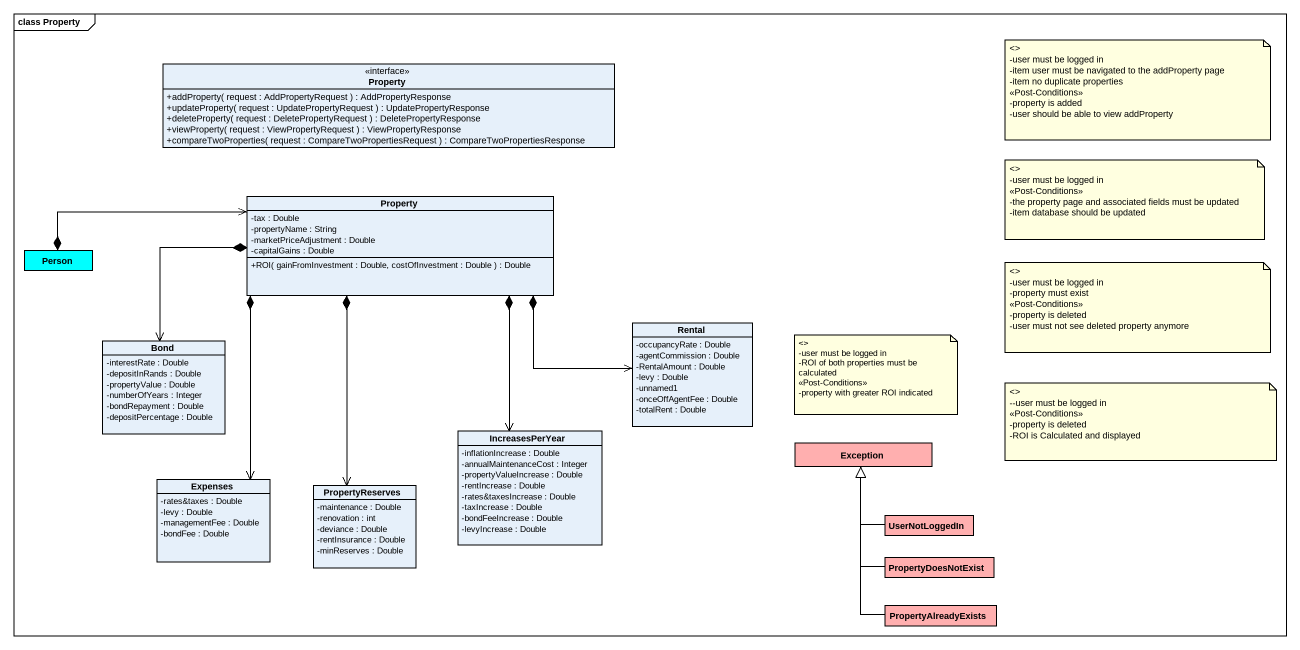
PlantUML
@startuml
mainframe class Property
hide circle
hide empty members
skinparam classAttributeIconSize 0
interface Property {
  +addProperty( request : AddPropertyRequest ) : AddPropertyResponse
  +updateProperty( request : UpdatePropertyRequest ) : UpdatePropertyResponse
  +deleteProperty( request : DeletePropertyRequest ) : DeletePropertyResponse
  +viewProperty( request : ViewPropertyRequest ) : ViewPropertyResponse
  +compareTwoProperties( request : CompareTwoPropertiesRequest ) : CompareTwoPropertiesResponse
}
class "Property" as Property_2 {
  -tax : Double
  -propertyName : String
  -marketPriceAdjustment : Double
  -capitalGains : Double
  +ROI( gainFromInvestment : Double, costOfInvestment : Double ) : Double
}
class "Person" as Person_ #00FFFF
class Rental {
  -occupancyRate : Double
  -agentCommission : Double
  -RentalAmount : Double
  -levy : Double
  -unnamed1
  -onceOffAgentFee : Double
  -totalRent : Double
}
class Bond {
  -interestRate : Double
  -depositInRands : Double
  -propertyValue : Double
  -numberOfYears : Integer
  -bondRepayment : Double
  -depositPercentage : Double
}
class IncreasesPerYear {
  -inflationIncrease : Double
  -annualMaintenanceCost : Integer
  -propertyValueIncrease : Double
  -rentIncrease : Double
  -rates&taxesIncrease : Double
  -taxIncrease : Double
  -bondFeeIncrease : Double
  -levyIncrease : Double
}
class "Exception" as Exception_ #FFAFAF
class Expenses {
  -rates&taxes : Double
  -levy : Double
  -managementFee : Double
  -bondFee : Double
}
class PropertyReserves {
  -maintenance : Double
  -renovation : int
  -deviance : Double
  -rentInsurance : Double
  -minReserves : Double
}
class UserNotLoggedIn #FFAFAF
class PropertyDoesNotExist #FFAFAF
class PropertyAlreadyExists #FFAFAF
Property_2 *-right-> Rental
Property_2 *-left-> Bond
Property_2 *--> IncreasesPerYear
Property_2 *--> Expenses
Property_2 *--> PropertyReserves
Person_ *-right-> Property_2
UserNotLoggedIn -up-|> Exception_
PropertyDoesNotExist -up-|> Exception_
PropertyAlreadyExists -up-|> Exception_
note as N1
  <>
  -user must be logged in
  -item user must be navigated to the addProperty page
  -item no duplicate properties
  <<Post-Conditions>>
  -property is added
  -user should be able to view addProperty
end note
note as N2
  <>
  -user must be logged in
  <<Post-Conditions>>
  -the property page and associated fields must be updated
  -item database should be updated
end note
note as N3
  <>
  -user must be logged in
  -property must exist
  <<Post-Conditions>>
  -property is deleted
  -user must not see deleted property anymore
end note
note as N4
  <>
  -user must be logged in
  -ROI of both properties must be calculated
  <<Post-Conditions>>
  -property with greater ROI indicated
end note
note as N5
  <>
  ~--user must be logged in
  <<Post-Conditions>>
  -property is deleted
  -ROI is Calculated and displayed
end note
@enduml
